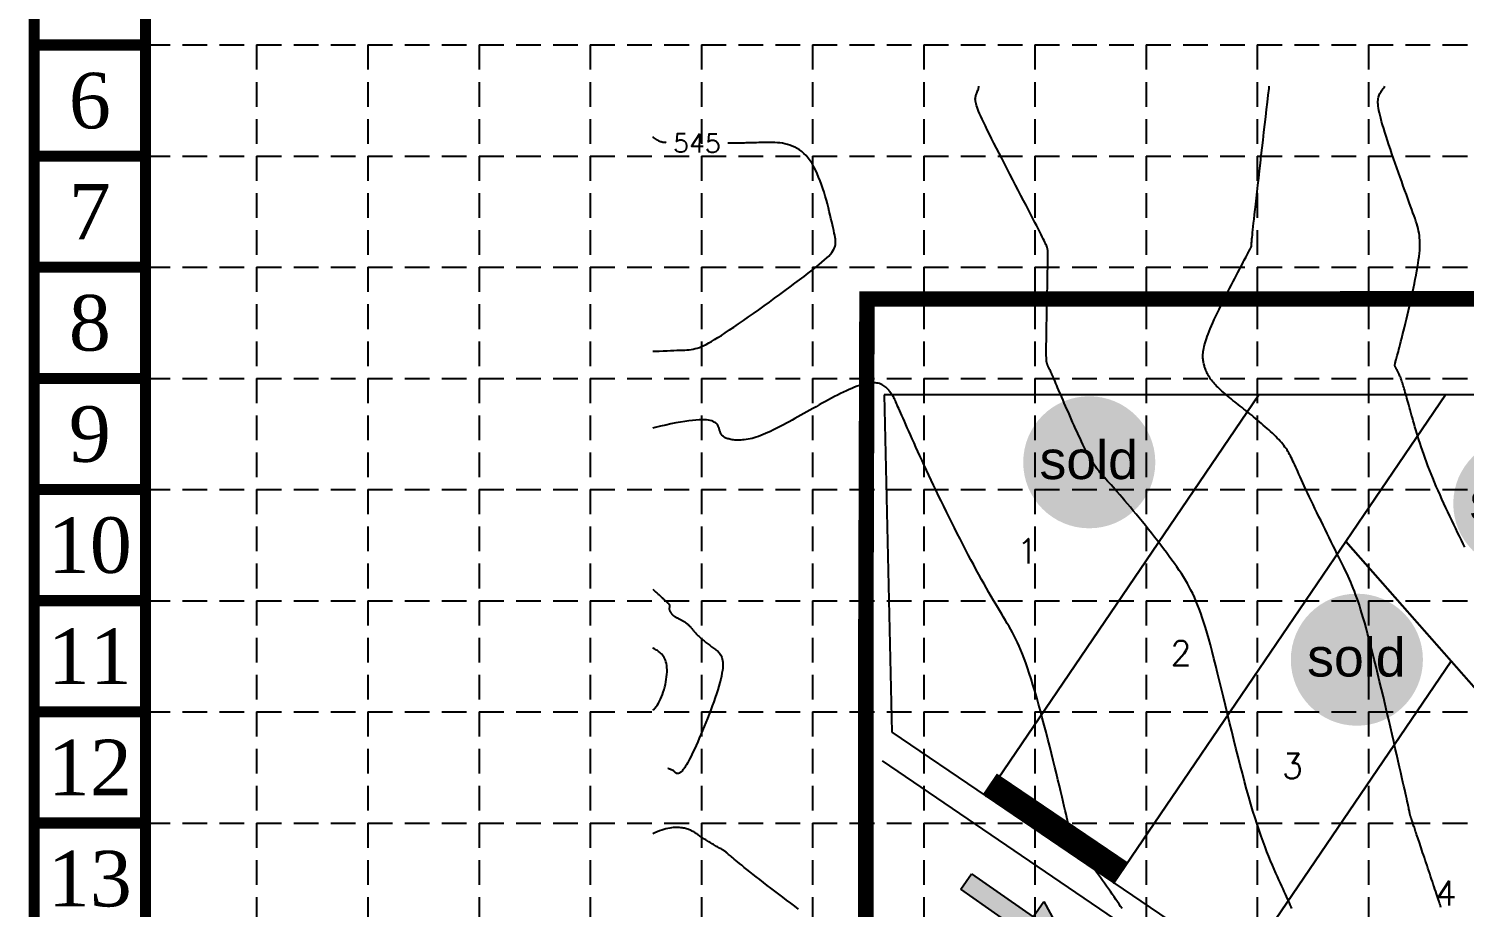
# Model space of a CAD drawing. Header units: inches. Extents: x -2116 to 192, y -2317 to -873.
# Drawn here: x -2115.7 to -1650.9, y -1370.1 to -1085.5 of the extents above; entities that cross this region are included whole.
import ezdxf
from ezdxf.enums import TextEntityAlignment as Align

# ---------------------------------------------------------------- set-up
doc = ezdxf.new("R2010")
doc.units = ezdxf.units.IN
doc.header["$LTSCALE"] = 40
doc.header["$MEASUREMENT"] = 0
doc.linetypes.add('DAM', pattern=[0.5, 0.2, -0.1, 0.2])
doc.linetypes.add('DASHED', pattern=[0.75, 0.5, -0.25])
for name, color, linetype in [('1-BC', 7, 'Continuous'), ('1-DAM_TEXT', 7, 'DAM'), ('1-LOTS', 7, 'Continuous'), ('BASE', 7, 'Continuous'), ('grid', 9, 'Continuous'), ('limitsofdisturb', 1, 'DASHED'), ('SILT', 200, 'Continuous'), ('TOPO100_CON', 9, 'Continuous'), ('TOPO100_ICON', 9, 'Continuous')]:
    doc.layers.add(name, color=color, linetype=linetype)
doc.styles.add('ryland', font='ARIAL.TTF', dxfattribs={"height": 25})
doc.styles.add('SEG_LABEL08', font='simplex1')
doc.styles.get("Standard").update_dxf_attribs({"font": 'TIMES.TTF', "height": 25})

# ---------------------------------------------------------------- blocks, each defined once
blk = doc.blocks.new('TF')
for p, q in [((0.1612, 0.0201), (0.1612, 0.0601)), ((0.1612, 0.0601), (0.2812, 0.0001)), ((0.0012, -0.0199), (0.0012, 0.0201)), ((0.0012, 0.0201), (0.1612, 0.0201)), ((0.1612, -0.0599), (0.2812, 0.0001)), ((0.1612, -0.0199), (0.0012, -0.0199)), ((0.1612, -0.0199), (0.1612, -0.0599))]:
    blk.add_line(p, q)
for points in [[(0.1612, -0.0599), (0.1612, 0.0601), (0.2812, 0.0001), (0.1612, 0.0601)], [(0.0012, 0.0201), (0.0012, -0.0199), (0.1612, 0.0201), (0.1612, -0.0199)]]:
    blk.add_solid(points)
blk = doc.blocks.new('arrow')
at = {"xscale": 192.0000000000001, "yscale": 192, "zscale": 192, "rotation": 89.54514789520785}
blk.add_blockref('TF', (-0.41, -54), dxfattribs=at)
blk = doc.blocks.new('Sold')
h = blk.add_hatch(color=7)
h.paths.add_polyline_path([(38.78, 18.77, 1), (0.52, 18.77, 1)])
h.paths.add_polyline_path([(2.42, 10.89), (36.59, 10.89), (36.59, 27.86), (2.42, 27.86)], flags=24)
at = {"layer": 'BASE', "color": 7, "style": 'ryland'}
blk.add_text('sold', height=11.127, dxfattribs=at).set_placement((19.5, 13.9), align=Align.CENTER)

msp = doc.modelspace()

# ---------------------------------------------------------------- linework, layer by layer
at = {"layer": '1-BC', "linetype": 'Continuous'}
msp.add_line((-1839.39, -1322.67, 54568), (-1678.05, -1432.31, 54317.61), dxfattribs=at)
at = {"layer": '1-LOTS', "linetype": 'Continuous'}
for p, q in [((-1717.4, -1204.12, 54284.67), (-1838.65, -1204.12, 54505.02)), ((-1838.65, -1204.12, 54505.02), (-1836.22, -1313.34, 54595.36)), ((-1717.4, -1204.12, 54284.67), (-1805.71, -1334.07)), ((-1805.71, -1334.07), (-1717.4, -1204.12, 54284.67)), ((-1764.36, -1362.18), (-1656.95, -1204.12, 54166.43)), ((-1656.95, -1204.12, 54166.43), (-1717.4, -1204.12, 54284.67)), ((-1656.95, -1204.12, 54166.43), (-1689.22, -1251.61)), ((-1606.84, -1204.12, 54051.12), (-1656.95, -1204.12, 54166.43)), ((-1836.22, -1313.34, 54595.36), (-1805.71, -1334.07))]:
    msp.add_line(p, q, dxfattribs=at)
at = {"layer": '1-LOTS', "linetype": 'Continuous', "flags": 128}
for points in [[(-1689.22, -1251.61), (-1764.36, -1362.18)], [(-1655.1, -1290.37), (-1689.22, -1251.61)], [(-1689.22, -1251.61), (-1592.66, -1361.29)], [(-1655.1, -1290.37), (-1723, -1390.28)], [(-1723, -1390.28), (-1655.1, -1290.37)], [(-1592.66, -1361.29), (-1655.1, -1290.37)], [(-1805.71, -1334.07), (-1764.36, -1362.18)], [(-1764.36, -1362.18), (-1723, -1390.28)]]:
    msp.add_lwpolyline(points, dxfattribs=at)
at = {"layer": '1-LOTS', "linetype": 'Continuous'}
for p in [(-1689.22, -1251.61), (-1655.1, -1290.37), (-1805.71, -1334.07), (-1764.36, -1362.18)]:
    msp.add_point(p, dxfattribs=at)
at = {"layer": 'BASE', "const_width": 3.6}
for points in [[(-2113.87, -2314.78), (190.13, -2314.78), (190.13, -874.78), (-2113.87, -874.78)], [(-2077.87, -2278.78), (154.13, -2278.78), (154.13, -910.78), (-2077.87, -910.78)]]:
    msp.add_lwpolyline(points, close=True, dxfattribs=at)
for points in [[(-2077.87, -1090.78), (-2113.87, -1090.78)], [(-2077.87, -1126.78), (-2113.87, -1126.78)], [(-2077.87, -1162.78), (-2113.87, -1162.78)], [(-2077.87, -1198.78), (-2113.87, -1198.78)], [(-2077.87, -1234.78), (-2113.87, -1234.78)], [(-2077.87, -1270.78), (-2077.87, -1234.78)], [(-2077.87, -1270.78), (-2113.87, -1270.78)], [(-2077.87, -1306.78), (-2113.87, -1306.78)], [(-2077.87, -1342.78), (-2113.87, -1342.78)]]:
    msp.add_lwpolyline(points, dxfattribs=at)
at = {"layer": 'grid', "color": 8, "linetype": 'DASHED', "ltscale": 0.4}
for p, q in [((-2077.87, -1090.78), (154.13, -1090.78)), ((-2041.87, -1090.78), (-2041.87, -1990.78)), ((-2005.87, -1090.78), (-2005.87, -1990.78)), ((-1969.87, -1090.78), (-1969.87, -1990.78)), ((-1933.87, -1090.78), (-1933.87, -1990.78)), ((-1897.87, -1090.78), (-1897.87, -1990.78)), ((-1861.87, -1090.78), (-1861.87, -1990.78)), ((-1825.87, -1090.78), (-1825.87, -1990.78)), ((-1789.87, -1090.78), (-1789.87, -1990.78)), ((-1753.87, -1090.78), (-1753.87, -1990.78)), ((-1717.87, -1090.78), (-1717.87, -2026.78)), ((-1681.87, -1090.78), (-1681.87, -2278.78)), ((-2077.87, -1126.78), (154.13, -1126.78)), ((-2077.87, -1162.78), (154.13, -1162.78)), ((-2077.87, -1198.78), (154.13, -1198.78)), ((-2077.87, -1234.78), (154.13, -1234.78)), ((-2077.87, -1270.78), (154.13, -1270.78)), ((-2077.87, -1306.78), (154.13, -1306.78)), ((-2077.87, -1342.78), (154.13, -1342.78))]:
    msp.add_line(p, q, dxfattribs=at)
at = {"layer": 'limitsofdisturb', "color": 1, "const_width": 5}
msp.add_lwpolyline([(-1844.62, -1990.78), (-1844.62, -1280.09), (-1844.62, -1280.09), (-1844.26, -1173.04), (-752.01, -1172.92), (-752.01, -1001.61), (-658.88, -981.43), (-594.33, -1184.26), (-62.6, -1184.26), (-45.48, -2050.54), (-1679.47, -2050.54)], dxfattribs=at)
at = {"layer": 'SILT', "color": 84, "const_width": 8}
msp.add_lwpolyline([(-1804.47, -1330.07), (-1761.83, -1358.95)], dxfattribs=at)
at = {"layer": 'TOPO100_CON', "color": 35, "linetype": 'Continuous'}
for points in [[(-1706.71, -1370.52), (-1706.96, -1369.89), (-1707.21, -1369.26), (-1707.48, -1368.62), (-1707.77, -1367.97), (-1708.07, -1367.29), (-1708.4, -1366.57), (-1708.75, -1365.81), (-1709.13, -1365.01), (-1709.53, -1364.15), (-1709.96, -1363.24), (-1710.41, -1362.26), (-1710.89, -1361.23), (-1711.38, -1360.14), (-1711.9, -1358.98), (-1712.44, -1357.75), (-1712.99, -1356.45), (-1713.56, -1355.07), (-1714.15, -1353.62), (-1714.75, -1352.09), (-1715.37, -1350.48), (-1716, -1348.78), (-1716.64, -1347), (-1717.29, -1345.12), (-1717.94, -1343.15), (-1718.61, -1341.09), (-1719.28, -1338.93), (-1719.96, -1336.66), (-1720.65, -1334.29), (-1721.33, -1331.84), (-1722.02, -1329.3), (-1722.71, -1326.69), (-1723.41, -1324.03), (-1724.1, -1321.31), (-1724.78, -1318.57), (-1725.47, -1315.8), (-1726.15, -1313.03), (-1726.83, -1310.25), (-1727.5, -1307.49), (-1728.16, -1304.75), (-1728.81, -1302.05), (-1729.46, -1299.39), (-1730.09, -1296.8), (-1730.71, -1294.27), (-1731.32, -1291.83), (-1731.92, -1289.48), (-1732.5, -1287.24), (-1733.06, -1285.12), (-1733.61, -1283.12), (-1734.14, -1281.25), (-1734.66, -1279.49), (-1735.18, -1277.83), (-1735.69, -1276.27), (-1736.19, -1274.79), (-1736.7, -1273.4), (-1737.21, -1272.08), (-1737.73, -1270.82), (-1738.26, -1269.61), (-1738.79, -1268.45), (-1739.35, -1267.33), (-1739.92, -1266.24), (-1740.52, -1265.17), (-1741.14, -1264.12), (-1741.78, -1263.07), (-1742.46, -1262.01), (-1743.17, -1260.95), (-1743.91, -1259.86), (-1744.7, -1258.75), (-1745.52, -1257.6), (-1746.39, -1256.42), (-1747.28, -1255.21), (-1748.21, -1253.98), (-1749.16, -1252.74), (-1750.13, -1251.48), (-1751.11, -1250.22), (-1752.11, -1248.95), (-1753.11, -1247.69), (-1754.11, -1246.44), (-1755.1, -1245.21), (-1756.09, -1243.99), (-1757.07, -1242.8), (-1758.03, -1241.64), (-1758.97, -1240.51), (-1759.89, -1239.42), (-1760.77, -1238.38), (-1761.62, -1237.39), (-1762.43, -1236.45), (-1763.2, -1235.57), (-1763.91, -1234.76), (-1764.59, -1234.01), (-1765.22, -1233.3), (-1765.81, -1232.65), (-1766.37, -1232.04), (-1766.89, -1231.46), (-1767.39, -1230.91), (-1767.85, -1230.38), (-1768.3, -1229.87), (-1768.72, -1229.37), (-1769.13, -1228.87), (-1769.53, -1228.37), (-1769.92, -1227.87), (-1770.29, -1227.35), (-1770.67, -1226.81), (-1771.04, -1226.24), (-1771.42, -1225.64), (-1771.8, -1225), (-1772.2, -1224.32), (-1772.6, -1223.58), (-1773.02, -1222.79), (-1773.45, -1221.95), (-1773.9, -1221.07), (-1774.35, -1220.14), (-1774.81, -1219.17), (-1775.28, -1218.18), (-1775.76, -1217.16), (-1776.23, -1216.12), (-1776.71, -1215.07), (-1777.19, -1214), (-1777.66, -1212.94), (-1778.13, -1211.87), (-1778.6, -1210.81), (-1779.05, -1209.76), (-1779.5, -1208.73), (-1779.93, -1207.73), (-1780.36, -1206.75), (-1780.76, -1205.8), (-1781.15, -1204.9), (-1781.52, -1204.03), (-1781.87, -1203.22), (-1782.2, -1202.45), (-1782.52, -1201.73), (-1782.81, -1201.05), (-1783.09, -1200.42), (-1783.34, -1199.82), (-1783.59, -1199.27), (-1783.81, -1198.75), (-1784.02, -1198.27), (-1784.22, -1197.82), (-1784.41, -1197.41), (-1784.58, -1197.03), (-1784.73, -1196.67), (-1784.88, -1196.35), (-1785.02, -1196.05), (-1785.14, -1195.78), (-1785.26, -1195.53), (-1785.36, -1195.3), (-1785.46, -1195.09), (-1785.55, -1194.89), (-1785.64, -1194.72), (-1785.71, -1194.55), (-1785.79, -1194.39), (-1785.85, -1194.23), (-1785.91, -1194.07), (-1785.96, -1193.9), (-1786.01, -1193.71), (-1786.05, -1193.51), (-1786.09, -1193.28), (-1786.12, -1193.02), (-1786.14, -1192.72), (-1786.16, -1192.39), (-1786.18, -1192.01), (-1786.19, -1191.58), (-1786.2, -1191.09), (-1786.21, -1190.54), (-1786.21, -1189.93), (-1786.21, -1189.25), (-1786.2, -1188.49), (-1786.19, -1187.65), (-1786.18, -1186.72), (-1786.17, -1185.72), (-1786.15, -1184.65), (-1786.13, -1183.52), (-1786.11, -1182.33), (-1786.09, -1181.11), (-1786.06, -1179.84), (-1786.04, -1178.55), (-1786.01, -1177.24), (-1785.99, -1175.93), (-1785.96, -1174.61), (-1785.94, -1173.3), (-1785.91, -1172), (-1785.89, -1170.73), (-1785.86, -1169.49), (-1785.84, -1168.29), (-1785.82, -1167.14), (-1785.8, -1166.05), (-1785.78, -1165.03), (-1785.76, -1164.08), (-1785.75, -1163.22), (-1785.73, -1162.43), (-1785.72, -1161.72), (-1785.72, -1161.08), (-1785.71, -1160.51), (-1785.71, -1160), (-1785.7, -1159.55), (-1785.7, -1159.15), (-1785.7, -1158.8), (-1785.71, -1158.5), (-1785.71, -1158.24), (-1785.71, -1158.02), (-1785.72, -1157.83), (-1785.72, -1157.67), (-1785.73, -1157.54), (-1785.73, -1157.43), (-1785.74, -1157.33), (-1785.74, -1157.25), (-1785.75, -1157.17), (-1785.75, -1157.1), (-1785.76, -1157.03), (-1785.77, -1156.95), (-1785.78, -1156.86), (-1785.81, -1156.75), (-1785.84, -1156.62), (-1785.89, -1156.47), (-1785.96, -1156.28), (-1786.05, -1156.05), (-1786.16, -1155.77), (-1786.3, -1155.45), (-1786.47, -1155.07), (-1786.68, -1154.63), (-1786.92, -1154.12), (-1787.2, -1153.54), (-1787.52, -1152.89), (-1787.88, -1152.14), (-1788.3, -1151.31), (-1788.77, -1150.39), (-1789.29, -1149.37), (-1789.87, -1148.23), (-1790.51, -1147), (-1791.2, -1145.66), (-1791.94, -1144.23), (-1792.72, -1142.72), (-1793.54, -1141.15), (-1794.39, -1139.52), (-1795.26, -1137.85), (-1796.15, -1136.14), (-1797.05, -1134.41), (-1797.96, -1132.67), (-1798.86, -1130.92), (-1799.76, -1129.19), (-1800.64, -1127.48), (-1801.5, -1125.8), (-1802.34, -1124.16), (-1803.14, -1122.58), (-1803.91, -1121.07), (-1804.63, -1119.63), (-1805.3, -1118.27), (-1805.91, -1117.02), (-1806.47, -1115.87), (-1806.96, -1114.83), (-1807.39, -1113.88), (-1807.77, -1113.02), (-1808.1, -1112.25), (-1808.37, -1111.55), (-1808.61, -1110.93), (-1808.79, -1110.37), (-1808.94, -1109.86), (-1809.05, -1109.41), (-1809.12, -1109.01), (-1809.17, -1108.65), (-1809.18, -1108.31), (-1809.16, -1108.01), (-1809.12, -1107.72), (-1809.06, -1107.45), (-1808.99, -1107.19), (-1808.89, -1106.92), (-1808.79, -1106.66), (-1808.67, -1106.37), (-1808.55, -1106.08), (-1808.43, -1105.76), (-1808.31, -1105.44), (-1808.19, -1105.09), (-1808.1, -1104.74), (-1808.02, -1104.38), (-1807.99, -1104.14)], [(-1658.41, -1370.1), (-1658.55, -1369.65), (-1658.7, -1369.19), (-1658.86, -1368.7), (-1659.02, -1368.19), (-1659.21, -1367.64), (-1659.41, -1367.03), (-1659.62, -1366.39), (-1659.85, -1365.7), (-1660.09, -1364.97), (-1660.35, -1364.21), (-1660.61, -1363.42), (-1660.89, -1362.61), (-1661.17, -1361.77), (-1661.45, -1360.92), (-1661.75, -1360.05), (-1662.04, -1359.17), (-1662.34, -1358.29), (-1662.63, -1357.41), (-1662.93, -1356.54), (-1663.22, -1355.67), (-1663.51, -1354.81), (-1663.79, -1353.97), (-1664.07, -1353.14), (-1664.34, -1352.35), (-1664.59, -1351.58), (-1664.84, -1350.84), (-1665.08, -1350.13), (-1665.3, -1349.45), (-1665.52, -1348.81), (-1665.72, -1348.19), (-1665.92, -1347.6), (-1666.1, -1347.05), (-1666.28, -1346.52), (-1666.45, -1346.01), (-1666.61, -1345.54), (-1666.75, -1345.09), (-1666.89, -1344.67), (-1667.03, -1344.27), (-1667.15, -1343.89), (-1667.27, -1343.54), (-1667.38, -1343.22), (-1667.48, -1342.91), (-1667.57, -1342.63), (-1667.66, -1342.37), (-1667.74, -1342.13), (-1667.81, -1341.91), (-1667.88, -1341.71), (-1667.94, -1341.53), (-1668, -1341.36), (-1668.05, -1341.21), (-1668.1, -1341.07), (-1668.14, -1340.95), (-1668.18, -1340.83), (-1668.22, -1340.72), (-1668.25, -1340.62), (-1668.28, -1340.53), (-1668.31, -1340.44), (-1668.33, -1340.35), (-1668.36, -1340.27), (-1668.38, -1340.18), (-1668.4, -1340.1), (-1668.42, -1340.01), (-1668.44, -1339.92), (-1668.47, -1339.82), (-1668.49, -1339.71), (-1668.51, -1339.6), (-1668.54, -1339.47), (-1668.57, -1339.32), (-1668.61, -1339.13), (-1668.65, -1338.91), (-1668.71, -1338.65), (-1668.77, -1338.34), (-1668.85, -1337.97), (-1668.95, -1337.53), (-1669.05, -1337.02), (-1669.18, -1336.44), (-1669.33, -1335.76), (-1669.5, -1335), (-1669.69, -1334.13), (-1669.9, -1333.16), (-1670.15, -1332.07), (-1670.42, -1330.86), (-1670.72, -1329.52), (-1671.05, -1328.05), (-1671.41, -1326.43), (-1671.81, -1324.67), (-1672.24, -1322.77), (-1672.7, -1320.75), (-1673.19, -1318.63), (-1673.7, -1316.41), (-1674.22, -1314.11), (-1674.77, -1311.74), (-1675.33, -1309.32), (-1675.91, -1306.87), (-1676.49, -1304.39), (-1677.07, -1301.91), (-1677.67, -1299.42), (-1678.26, -1296.96), (-1678.84, -1294.53), (-1679.43, -1292.15), (-1680, -1289.82), (-1680.56, -1287.58), (-1681.11, -1285.42), (-1681.64, -1283.36), (-1682.15, -1281.43), (-1682.64, -1279.61), (-1683.11, -1277.93), (-1683.56, -1276.35), (-1684, -1274.88), (-1684.42, -1273.5), (-1684.83, -1272.2), (-1685.24, -1270.98), (-1685.64, -1269.83), (-1686.03, -1268.73), (-1686.43, -1267.68), (-1686.83, -1266.67), (-1687.23, -1265.69), (-1687.64, -1264.73), (-1688.06, -1263.78), (-1688.5, -1262.83), (-1688.94, -1261.87), (-1689.41, -1260.9), (-1689.89, -1259.89), (-1690.4, -1258.86), (-1690.93, -1257.77), (-1691.49, -1256.64), (-1692.08, -1255.45), (-1692.68, -1254.22), (-1693.31, -1252.96), (-1693.94, -1251.67), (-1694.59, -1250.35), (-1695.25, -1249.01), (-1695.92, -1247.66), (-1696.58, -1246.3), (-1697.25, -1244.94), (-1697.91, -1243.58), (-1698.56, -1242.24), (-1699.21, -1240.91), (-1699.84, -1239.6), (-1700.45, -1238.32), (-1701.05, -1237.08), (-1701.62, -1235.87), (-1702.16, -1234.72), (-1702.68, -1233.61), (-1703.16, -1232.56), (-1703.61, -1231.58), (-1704.03, -1230.65), (-1704.42, -1229.78), (-1704.78, -1228.97), (-1705.12, -1228.2), (-1705.44, -1227.48), (-1705.74, -1226.8), (-1706.04, -1226.15), (-1706.32, -1225.54), (-1706.59, -1224.97), (-1706.86, -1224.42), (-1707.13, -1223.89), (-1707.4, -1223.38), (-1707.68, -1222.89), (-1707.97, -1222.41), (-1708.26, -1221.94), (-1708.58, -1221.48), (-1708.91, -1221.01), (-1709.27, -1220.55), (-1709.65, -1220.07), (-1710.06, -1219.59), (-1710.49, -1219.1), (-1710.95, -1218.6), (-1711.43, -1218.1), (-1711.93, -1217.58), (-1712.46, -1217.07), (-1713, -1216.54), (-1713.56, -1216.02), (-1714.13, -1215.49), (-1714.72, -1214.96), (-1715.32, -1214.42), (-1715.93, -1213.89), (-1716.54, -1213.36), (-1717.17, -1212.82), (-1717.79, -1212.29), (-1718.43, -1211.77), (-1719.06, -1211.24), (-1719.7, -1210.72), (-1720.33, -1210.21), (-1720.96, -1209.7), (-1721.58, -1209.2), (-1722.2, -1208.71), (-1722.82, -1208.22), (-1723.42, -1207.74), (-1724.02, -1207.27), (-1724.61, -1206.8), (-1725.19, -1206.34), (-1725.76, -1205.89), (-1726.31, -1205.44), (-1726.86, -1205), (-1727.39, -1204.56), (-1727.91, -1204.13), (-1728.41, -1203.71), (-1728.9, -1203.29), (-1729.36, -1202.88), (-1729.82, -1202.47), (-1730.25, -1202.06), (-1730.66, -1201.67), (-1731.06, -1201.27), (-1731.43, -1200.88), (-1731.78, -1200.5), (-1732.11, -1200.12), (-1732.42, -1199.74), (-1732.72, -1199.37), (-1732.99, -1199), (-1733.24, -1198.64), (-1733.48, -1198.27), (-1733.69, -1197.91), (-1733.9, -1197.55), (-1734.09, -1197.2), (-1734.26, -1196.84), (-1734.42, -1196.49), (-1734.56, -1196.14), (-1734.69, -1195.78), (-1734.81, -1195.43), (-1734.92, -1195.08), (-1735.02, -1194.72), (-1735.11, -1194.37), (-1735.19, -1194.01), (-1735.27, -1193.66), (-1735.33, -1193.3), (-1735.38, -1192.93), (-1735.43, -1192.56), (-1735.46, -1192.18), (-1735.48, -1191.79), (-1735.48, -1191.38), (-1735.47, -1190.96), (-1735.44, -1190.52), (-1735.39, -1190.05), (-1735.31, -1189.56), (-1735.22, -1189.04), (-1735.1, -1188.49), (-1734.95, -1187.9), (-1734.78, -1187.28), (-1734.58, -1186.63), (-1734.35, -1185.93), (-1734.09, -1185.19), (-1733.79, -1184.4), (-1733.46, -1183.57), (-1733.1, -1182.68), (-1732.69, -1181.74), (-1732.26, -1180.75), (-1731.79, -1179.72), (-1731.3, -1178.66), (-1730.78, -1177.57), (-1730.24, -1176.45), (-1729.69, -1175.32), (-1729.13, -1174.18), (-1728.56, -1173.03), (-1727.98, -1171.88), (-1727.41, -1170.75), (-1726.84, -1169.62), (-1726.27, -1168.52), (-1725.72, -1167.44), (-1725.18, -1166.4), (-1724.66, -1165.39), (-1724.15, -1164.43), (-1723.68, -1163.53), (-1723.23, -1162.68), (-1722.82, -1161.89), (-1722.44, -1161.17), (-1722.1, -1160.52), (-1721.79, -1159.93), (-1721.51, -1159.4), (-1721.27, -1158.92), (-1721.04, -1158.5), (-1720.85, -1158.13), (-1720.68, -1157.81), (-1720.53, -1157.52), (-1720.4, -1157.28), (-1720.3, -1157.07), (-1720.2, -1156.9), (-1720.13, -1156.75), (-1720.07, -1156.63), (-1720.02, -1156.53), (-1719.98, -1156.45), (-1719.94, -1156.39), (-1719.92, -1156.34), (-1719.9, -1156.29), (-1719.88, -1156.26), (-1719.86, -1156.22), (-1719.85, -1156.19), (-1719.83, -1156.15), (-1719.82, -1156.12), (-1719.81, -1156.09), (-1719.8, -1156.06), (-1719.79, -1156.04), (-1719.78, -1156.01), (-1719.77, -1155.98), (-1719.77, -1155.96), (-1719.76, -1155.94), (-1719.76, -1155.91), (-1719.76, -1155.89), (-1719.75, -1155.87), (-1719.75, -1155.85), (-1719.75, -1155.82), (-1719.75, -1155.8), (-1719.75, -1155.78), (-1719.75, -1155.76), (-1719.76, -1155.73), (-1719.76, -1155.71), (-1719.76, -1155.68), (-1719.76, -1155.62), (-1719.76, -1155.55), (-1719.76, -1155.44), (-1719.75, -1155.29), (-1719.74, -1155.09), (-1719.72, -1154.82), (-1719.69, -1154.5), (-1719.65, -1154.09), (-1719.6, -1153.61), (-1719.55, -1153.03), (-1719.48, -1152.35), (-1719.4, -1151.56), (-1719.3, -1150.66), (-1719.19, -1149.63), (-1719.07, -1148.46), (-1718.92, -1147.16), (-1718.76, -1145.7), (-1718.58, -1144.09), (-1718.39, -1142.31), (-1718.17, -1140.39), (-1717.94, -1138.33), (-1717.69, -1136.15), (-1717.43, -1133.87), (-1717.16, -1131.51), (-1716.88, -1129.09), (-1716.6, -1126.61), (-1716.31, -1124.1), (-1716.02, -1121.58), (-1715.73, -1119.05), (-1715.44, -1116.54), (-1715.15, -1114.07), (-1714.87, -1111.65), (-1714.6, -1109.29), (-1714.33, -1107.02), (-1714.08, -1104.85), (-1714, -1104.14)], [(-1650.66, -1253.46), (-1651.22, -1252.32), (-1651.8, -1251.13), (-1652.4, -1249.91), (-1653.01, -1248.66), (-1653.63, -1247.38), (-1654.26, -1246.07), (-1654.9, -1244.74), (-1655.54, -1243.4), (-1656.18, -1242.03), (-1656.82, -1240.66), (-1657.46, -1239.28), (-1658.09, -1237.89), (-1658.71, -1236.51), (-1659.32, -1235.13), (-1659.92, -1233.75), (-1660.5, -1232.38), (-1661.06, -1231.03), (-1661.6, -1229.7), (-1662.12, -1228.39), (-1662.62, -1227.1), (-1663.1, -1225.83), (-1663.55, -1224.58), (-1663.98, -1223.36), (-1664.4, -1222.16), (-1664.79, -1220.98), (-1665.17, -1219.83), (-1665.53, -1218.71), (-1665.88, -1217.61), (-1666.21, -1216.54), (-1666.52, -1215.49), (-1666.82, -1214.47), (-1667.11, -1213.48), (-1667.38, -1212.52), (-1667.64, -1211.59), (-1667.9, -1210.68), (-1668.14, -1209.81), (-1668.37, -1208.96), (-1668.6, -1208.15), (-1668.81, -1207.37), (-1669.02, -1206.61), (-1669.22, -1205.89), (-1669.42, -1205.2), (-1669.61, -1204.54), (-1669.79, -1203.9), (-1669.97, -1203.3), (-1670.14, -1202.72), (-1670.3, -1202.17), (-1670.46, -1201.64), (-1670.61, -1201.14), (-1670.76, -1200.67), (-1670.9, -1200.22), (-1671.04, -1199.79), (-1671.18, -1199.39), (-1671.31, -1199.01), (-1671.44, -1198.66), (-1671.56, -1198.32), (-1671.68, -1198.01), (-1671.8, -1197.72), (-1671.92, -1197.45), (-1672.03, -1197.19), (-1672.14, -1196.96), (-1672.25, -1196.74), (-1672.35, -1196.54), (-1672.45, -1196.36), (-1672.54, -1196.19), (-1672.63, -1196.03), (-1672.72, -1195.88), (-1672.8, -1195.75), (-1672.88, -1195.62), (-1672.95, -1195.5), (-1673.01, -1195.39), (-1673.07, -1195.28), (-1673.13, -1195.18), (-1673.17, -1195.09), (-1673.22, -1194.99), (-1673.25, -1194.9), (-1673.28, -1194.81), (-1673.3, -1194.72), (-1673.31, -1194.63), (-1673.32, -1194.53), (-1673.31, -1194.42), (-1673.3, -1194.3), (-1673.28, -1194.16), (-1673.25, -1193.99), (-1673.2, -1193.8), (-1673.15, -1193.57), (-1673.08, -1193.31), (-1673, -1193.01), (-1672.91, -1192.67), (-1672.8, -1192.27), (-1672.68, -1191.82), (-1672.54, -1191.31), (-1672.38, -1190.75), (-1672.21, -1190.11), (-1672.03, -1189.4), (-1671.82, -1188.62), (-1671.6, -1187.76), (-1671.36, -1186.82), (-1671.09, -1185.79), (-1670.82, -1184.67), (-1670.52, -1183.49), (-1670.22, -1182.24), (-1669.9, -1180.94), (-1669.58, -1179.59), (-1669.25, -1178.2), (-1668.92, -1176.79), (-1668.59, -1175.34), (-1668.26, -1173.89), (-1667.94, -1172.43), (-1667.62, -1170.96), (-1667.32, -1169.51), (-1667.02, -1168.08), (-1666.74, -1166.68), (-1666.48, -1165.31), (-1666.23, -1163.98), (-1666.01, -1162.71), (-1665.81, -1161.49), (-1665.64, -1160.34), (-1665.5, -1159.27), (-1665.39, -1158.26), (-1665.3, -1157.31), (-1665.24, -1156.42), (-1665.22, -1155.57), (-1665.22, -1154.76), (-1665.25, -1153.98), (-1665.31, -1153.22), (-1665.4, -1152.47), (-1665.51, -1151.73), (-1665.66, -1150.99), (-1665.83, -1150.24), (-1666.03, -1149.47), (-1666.26, -1148.68), (-1666.52, -1147.86), (-1666.81, -1147), (-1667.13, -1146.08), (-1667.47, -1145.12), (-1667.84, -1144.09), (-1668.24, -1142.99), (-1668.67, -1141.81), (-1669.13, -1140.56), (-1669.6, -1139.26), (-1670.09, -1137.89), (-1670.6, -1136.49), (-1671.12, -1135.04), (-1671.64, -1133.57), (-1672.17, -1132.07), (-1672.71, -1130.56), (-1673.23, -1129.05), (-1673.76, -1127.55), (-1674.27, -1126.05), (-1674.77, -1124.58), (-1675.25, -1123.14), (-1675.71, -1121.73), (-1676.15, -1120.37), (-1676.57, -1119.06), (-1676.95, -1117.81), (-1677.3, -1116.64), (-1677.61, -1115.54), (-1677.89, -1114.53), (-1678.12, -1113.6), (-1678.32, -1112.75), (-1678.48, -1111.97), (-1678.61, -1111.26), (-1678.7, -1110.61), (-1678.76, -1110.02), (-1678.8, -1109.48), (-1678.8, -1108.98), (-1678.78, -1108.53), (-1678.73, -1108.12), (-1678.66, -1107.74), (-1678.56, -1107.39), (-1678.45, -1107.06), (-1678.31, -1106.75), (-1678.16, -1106.45), (-1677.99, -1106.16), (-1677.81, -1105.87), (-1677.62, -1105.59), (-1677.41, -1105.29), (-1677.19, -1104.98), (-1676.96, -1104.66), (-1676.71, -1104.32), (-1676.58, -1104.14)], [(-1866.38, -1370.69), (-1867.66, -1369.75), (-1868.96, -1368.79), (-1870.26, -1367.82), (-1871.55, -1366.84), (-1872.84, -1365.86), (-1874.12, -1364.89), (-1875.38, -1363.92), (-1876.61, -1362.97), (-1877.81, -1362.04), (-1878.97, -1361.13), (-1880.09, -1360.25), (-1881.15, -1359.41), (-1882.16, -1358.6), (-1883.11, -1357.85), (-1883.99, -1357.14), (-1884.8, -1356.49), (-1885.53, -1355.9), (-1886.18, -1355.37), (-1886.76, -1354.89), (-1887.28, -1354.46), (-1887.74, -1354.08), (-1888.14, -1353.74), (-1888.49, -1353.45), (-1888.8, -1353.18), (-1889.08, -1352.95), (-1889.32, -1352.75), (-1889.53, -1352.57), (-1889.71, -1352.42), (-1889.88, -1352.28), (-1890.04, -1352.15), (-1890.19, -1352.04), (-1890.34, -1351.93), (-1890.5, -1351.82), (-1890.66, -1351.71), (-1890.83, -1351.6), (-1891.03, -1351.48), (-1891.25, -1351.35), (-1891.49, -1351.2), (-1891.75, -1351.05), (-1892.03, -1350.88), (-1892.32, -1350.71), (-1892.63, -1350.53), (-1892.96, -1350.34), (-1893.29, -1350.15), (-1893.63, -1349.95), (-1893.99, -1349.74), (-1894.34, -1349.53), (-1894.7, -1349.32), (-1895.06, -1349.11), (-1895.42, -1348.89), (-1895.78, -1348.68), (-1896.13, -1348.46), (-1896.48, -1348.25), (-1896.81, -1348.04), (-1897.14, -1347.83), (-1897.46, -1347.62), (-1897.76, -1347.42), (-1898.05, -1347.23), (-1898.32, -1347.03), (-1898.59, -1346.85), (-1898.86, -1346.66), (-1899.11, -1346.49), (-1899.36, -1346.32), (-1899.61, -1346.15), (-1899.86, -1345.99), (-1900.11, -1345.83), (-1900.36, -1345.68), (-1900.61, -1345.54), (-1900.87, -1345.4), (-1901.14, -1345.26), (-1901.41, -1345.14), (-1901.7, -1345.02), (-1902, -1344.9), (-1902.31, -1344.79), (-1902.64, -1344.69), (-1902.98, -1344.59), (-1903.35, -1344.5), (-1903.73, -1344.42), (-1904.13, -1344.35), (-1904.55, -1344.3), (-1905, -1344.25), (-1905.46, -1344.23), (-1905.95, -1344.22), (-1906.46, -1344.23), (-1907, -1344.27), (-1907.55, -1344.33), (-1908.14, -1344.42), (-1908.75, -1344.54), (-1909.38, -1344.69), (-1910.04, -1344.87), (-1910.73, -1345.09), (-1911.45, -1345.35), (-1912.19, -1345.65), (-1912.96, -1345.98), (-1913.63, -1346.3)]]:
    msp.add_lwpolyline(points, dxfattribs=at)
at = {"layer": 'TOPO100_ICON', "color": 35, "linetype": 'Continuous'}
for points in [[(-1909.32, -1122.43), (-1909.48, -1122.42), (-1909.65, -1122.42), (-1909.82, -1122.41), (-1909.99, -1122.39), (-1910.17, -1122.37), (-1910.35, -1122.34), (-1910.54, -1122.3), (-1910.73, -1122.25), (-1910.94, -1122.19), (-1911.15, -1122.11), (-1911.38, -1122.01), (-1911.62, -1121.9), (-1911.87, -1121.76), (-1912.13, -1121.61), (-1912.41, -1121.43), (-1912.71, -1121.23), (-1913.03, -1121), (-1913.36, -1120.75), (-1913.63, -1120.53)], [(-1913.63, -1190.01), (-1912.91, -1189.98), (-1911.54, -1189.91), (-1910.22, -1189.85), (-1908.98, -1189.8), (-1907.82, -1189.75), (-1906.75, -1189.71), (-1905.78, -1189.68), (-1904.87, -1189.66), (-1904.04, -1189.63), (-1903.26, -1189.59), (-1902.53, -1189.54), (-1901.83, -1189.48), (-1901.16, -1189.39), (-1900.5, -1189.28), (-1899.85, -1189.13), (-1899.2, -1188.95), (-1898.53, -1188.72), (-1897.83, -1188.45), (-1897.1, -1188.13), (-1896.33, -1187.75), (-1895.49, -1187.31), (-1894.6, -1186.8), (-1893.62, -1186.22), (-1892.56, -1185.56), (-1891.41, -1184.83), (-1890.15, -1184), (-1888.79, -1183.1), (-1887.35, -1182.13), (-1885.84, -1181.1), (-1884.27, -1180.02), (-1882.64, -1178.88), (-1880.98, -1177.71), (-1879.29, -1176.52), (-1877.58, -1175.29), (-1875.86, -1174.06), (-1874.15, -1172.82), (-1872.45, -1171.59), (-1870.79, -1170.36), (-1869.16, -1169.15), (-1867.58, -1167.98), (-1866.06, -1166.83), (-1864.61, -1165.73), (-1863.25, -1164.68), (-1861.98, -1163.69), (-1860.82, -1162.77), (-1859.77, -1161.92), (-1858.83, -1161.14), (-1858, -1160.42), (-1857.27, -1159.76), (-1856.64, -1159.14), (-1856.09, -1158.55), (-1855.64, -1158), (-1855.26, -1157.47), (-1854.96, -1156.95), (-1854.73, -1156.44), (-1854.57, -1155.93), (-1854.47, -1155.41), (-1854.42, -1154.87), (-1854.42, -1154.31), (-1854.47, -1153.72), (-1854.56, -1153.09), (-1854.69, -1152.42), (-1854.84, -1151.69), (-1855.02, -1150.89), (-1855.22, -1150.03), (-1855.43, -1149.09), (-1855.66, -1148.08), (-1855.91, -1147.01), (-1856.17, -1145.89), (-1856.45, -1144.73), (-1856.75, -1143.52), (-1857.07, -1142.29), (-1857.41, -1141.04), (-1857.77, -1139.78), (-1858.15, -1138.51), (-1858.55, -1137.24), (-1858.98, -1135.99), (-1859.42, -1134.76), (-1859.9, -1133.56), (-1860.4, -1132.39), (-1860.92, -1131.27), (-1861.48, -1130.21), (-1862.05, -1129.2), (-1862.66, -1128.27), (-1863.3, -1127.41), (-1863.96, -1126.63), (-1864.66, -1125.94), (-1865.37, -1125.32), (-1866.11, -1124.78), (-1866.87, -1124.3), (-1867.64, -1123.89), (-1868.43, -1123.54), (-1869.23, -1123.25), (-1870.03, -1123), (-1870.84, -1122.8), (-1871.66, -1122.64), (-1872.47, -1122.52), (-1873.28, -1122.44), (-1874.08, -1122.38), (-1874.88, -1122.35), (-1875.66, -1122.33), (-1876.43, -1122.34), (-1877.18, -1122.35), (-1877.92, -1122.37), (-1878.63, -1122.39), (-1879.31, -1122.42), (-1879.98, -1122.44), (-1880.62, -1122.46), (-1881.24, -1122.47), (-1881.84, -1122.49), (-1882.42, -1122.5), (-1882.98, -1122.51), (-1883.53, -1122.53), (-1884.06, -1122.54), (-1884.58, -1122.55), (-1885.08, -1122.55), (-1885.58, -1122.56), (-1886.06, -1122.57), (-1886.54, -1122.57), (-1887.01, -1122.58), (-1887.47, -1122.59), (-1887.93, -1122.59), (-1888.38, -1122.59), (-1888.83, -1122.6), (-1889.28, -1122.6)], [(-1761.68, -1370.49), (-1762.13, -1369.81), (-1762.61, -1369.1), (-1763.12, -1368.35), (-1763.67, -1367.56), (-1764.24, -1366.73), (-1764.83, -1365.88), (-1765.45, -1365.01), (-1766.08, -1364.12), (-1766.72, -1363.21), (-1767.37, -1362.3), (-1768.02, -1361.38), (-1768.68, -1360.47), (-1769.33, -1359.56), (-1769.98, -1358.67), (-1770.61, -1357.79), (-1771.24, -1356.94), (-1771.85, -1356.11), (-1772.43, -1355.31), (-1773, -1354.55), (-1773.53, -1353.83), (-1774.04, -1353.15), (-1774.51, -1352.53), (-1774.94, -1351.96), (-1775.33, -1351.45), (-1775.69, -1350.99), (-1776.02, -1350.57), (-1776.32, -1350.2), (-1776.58, -1349.88), (-1776.82, -1349.59), (-1777.03, -1349.33), (-1777.21, -1349.12), (-1777.37, -1348.93), (-1777.51, -1348.77), (-1777.63, -1348.64), (-1777.74, -1348.52), (-1777.82, -1348.43), (-1777.9, -1348.36), (-1777.95, -1348.3), (-1778, -1348.25), (-1778.04, -1348.21), (-1778.07, -1348.17), (-1778.1, -1348.14), (-1778.12, -1348.11), (-1778.13, -1348.08), (-1778.14, -1348.04), (-1778.15, -1348.01), (-1778.16, -1347.98), (-1778.16, -1347.95), (-1778.16, -1347.92), (-1778.15, -1347.89), (-1778.15, -1347.86), (-1778.14, -1347.83), (-1778.13, -1347.8), (-1778.12, -1347.77), (-1778.11, -1347.75), (-1778.1, -1347.72), (-1778.09, -1347.69), (-1778.07, -1347.67), (-1778.06, -1347.65), (-1778.05, -1347.62), (-1778.04, -1347.6), (-1778.02, -1347.58), (-1778.01, -1347.56), (-1778, -1347.54), (-1778, -1347.52), (-1777.99, -1347.5), (-1777.98, -1347.48), (-1777.98, -1347.46), (-1777.98, -1347.45), (-1777.97, -1347.43), (-1777.97, -1347.41), (-1777.97, -1347.38), (-1777.97, -1347.36), (-1777.97, -1347.34), (-1777.98, -1347.31), (-1777.98, -1347.28), (-1777.99, -1347.25), (-1777.99, -1347.22), (-1778, -1347.18), (-1778.01, -1347.14), (-1778.02, -1347.1), (-1778.03, -1347.05), (-1778.05, -1347), (-1778.06, -1346.94), (-1778.08, -1346.86), (-1778.11, -1346.76), (-1778.14, -1346.62), (-1778.19, -1346.44), (-1778.24, -1346.22), (-1778.31, -1345.95), (-1778.39, -1345.61), (-1778.49, -1345.21), (-1778.61, -1344.73), (-1778.74, -1344.18), (-1778.9, -1343.53), (-1779.08, -1342.79), (-1779.28, -1341.95), (-1779.51, -1341), (-1779.76, -1339.93), (-1780.05, -1338.74), (-1780.36, -1337.42), (-1780.71, -1335.96), (-1781.09, -1334.37), (-1781.51, -1332.64), (-1781.95, -1330.79), (-1782.42, -1328.84), (-1782.91, -1326.8), (-1783.43, -1324.67), (-1783.97, -1322.49), (-1784.52, -1320.25), (-1785.09, -1317.98), (-1785.68, -1315.68), (-1786.27, -1313.37), (-1786.87, -1311.06), (-1787.48, -1308.76), (-1788.09, -1306.5), (-1788.7, -1304.27), (-1789.31, -1302.1), (-1789.92, -1300), (-1790.52, -1297.98), (-1791.11, -1296.05), (-1791.69, -1294.23), (-1792.26, -1292.53), (-1792.82, -1290.94), (-1793.37, -1289.45), (-1793.91, -1288.06), (-1794.45, -1286.75), (-1794.99, -1285.51), (-1795.52, -1284.34), (-1796.06, -1283.22), (-1796.59, -1282.15), (-1797.14, -1281.11), (-1797.69, -1280.1), (-1798.25, -1279.11), (-1798.82, -1278.13), (-1799.4, -1277.15), (-1800, -1276.15), (-1800.61, -1275.14), (-1801.25, -1274.1), (-1801.9, -1273.02), (-1802.58, -1271.89), (-1803.29, -1270.7), (-1804.02, -1269.45), (-1804.77, -1268.14), (-1805.55, -1266.76), (-1806.35, -1265.34), (-1807.17, -1263.86), (-1808, -1262.34), (-1808.85, -1260.77), (-1809.71, -1259.17), (-1810.58, -1257.53), (-1811.46, -1255.87), (-1812.35, -1254.18), (-1813.24, -1252.46), (-1814.13, -1250.73), (-1815.02, -1248.99), (-1815.91, -1247.23), (-1816.8, -1245.48), (-1817.68, -1243.72), (-1818.55, -1241.96), (-1819.41, -1240.21), (-1820.25, -1238.48), (-1821.09, -1236.76), (-1821.9, -1235.05), (-1822.7, -1233.37), (-1823.48, -1231.72), (-1824.25, -1230.09), (-1824.99, -1228.49), (-1825.72, -1226.92), (-1826.43, -1225.39), (-1827.11, -1223.89), (-1827.77, -1222.44), (-1828.41, -1221.03), (-1829.02, -1219.67), (-1829.61, -1218.36), (-1830.17, -1217.1), (-1830.71, -1215.9), (-1831.21, -1214.75), (-1831.69, -1213.67), (-1832.14, -1212.65), (-1832.56, -1211.7), (-1832.95, -1210.81), (-1833.31, -1210), (-1833.64, -1209.26), (-1833.94, -1208.58), (-1834.22, -1207.96), (-1834.47, -1207.39), (-1834.7, -1206.88), (-1834.91, -1206.42), (-1835.11, -1206), (-1835.29, -1205.62), (-1835.46, -1205.28), (-1835.61, -1204.97), (-1835.76, -1204.68), (-1835.91, -1204.42), (-1836.05, -1204.18), (-1836.19, -1203.96), (-1836.33, -1203.74), (-1836.47, -1203.53), (-1836.62, -1203.33), (-1836.77, -1203.13), (-1836.93, -1202.92), (-1837.11, -1202.7), (-1837.29, -1202.48), (-1837.5, -1202.25), (-1837.71, -1202.02), (-1837.95, -1201.79), (-1838.2, -1201.57), (-1838.47, -1201.36), (-1838.76, -1201.15), (-1839.08, -1200.96), (-1839.42, -1200.78), (-1839.78, -1200.62), (-1840.18, -1200.48), (-1840.6, -1200.36), (-1841.05, -1200.27), (-1841.53, -1200.21), (-1842.04, -1200.18), (-1842.59, -1200.19), (-1843.17, -1200.23), (-1843.79, -1200.31), (-1844.45, -1200.43), (-1845.15, -1200.6), (-1845.88, -1200.8), (-1846.65, -1201.05), (-1847.45, -1201.34), (-1848.28, -1201.66), (-1849.14, -1202.01), (-1850.03, -1202.4), (-1850.93, -1202.81), (-1851.86, -1203.25), (-1852.81, -1203.71), (-1853.77, -1204.19), (-1854.74, -1204.69), (-1855.73, -1205.21), (-1856.72, -1205.73), (-1857.72, -1206.28), (-1858.73, -1206.82), (-1859.73, -1207.38), (-1860.74, -1207.94), (-1861.74, -1208.5), (-1862.73, -1209.06), (-1863.72, -1209.62), (-1864.7, -1210.17), (-1865.67, -1210.71), (-1866.62, -1211.25), (-1867.57, -1211.78), (-1868.51, -1212.3), (-1869.43, -1212.81), (-1870.34, -1213.31), (-1871.24, -1213.79), (-1872.13, -1214.25), (-1873, -1214.7), (-1873.86, -1215.14), (-1874.7, -1215.55), (-1875.52, -1215.94), (-1876.33, -1216.31), (-1877.12, -1216.66), (-1877.9, -1216.98), (-1878.65, -1217.28), (-1879.39, -1217.55), (-1880.1, -1217.79), (-1880.8, -1218), (-1881.48, -1218.19), (-1882.13, -1218.34), (-1882.77, -1218.47), (-1883.38, -1218.58), (-1883.98, -1218.66), (-1884.55, -1218.72), (-1885.1, -1218.76), (-1885.63, -1218.78), (-1886.13, -1218.78), (-1886.61, -1218.77), (-1887.07, -1218.74), (-1887.51, -1218.69), (-1887.93, -1218.64), (-1888.32, -1218.57), (-1888.68, -1218.49), (-1889.03, -1218.4), (-1889.35, -1218.31), (-1889.64, -1218.2), (-1889.91, -1218.1), (-1890.16, -1217.99), (-1890.38, -1217.87), (-1890.58, -1217.75), (-1890.76, -1217.63), (-1890.92, -1217.5), (-1891.06, -1217.37), (-1891.19, -1217.23), (-1891.3, -1217.09), (-1891.41, -1216.94), (-1891.5, -1216.79), (-1891.58, -1216.63), (-1891.65, -1216.46), (-1891.72, -1216.29), (-1891.78, -1216.11), (-1891.84, -1215.93), (-1891.9, -1215.73), (-1891.96, -1215.54), (-1892.02, -1215.33), (-1892.08, -1215.12), (-1892.15, -1214.9), (-1892.23, -1214.67), (-1892.31, -1214.44), (-1892.41, -1214.2), (-1892.54, -1213.97), (-1892.69, -1213.74), (-1892.88, -1213.51), (-1893.1, -1213.3), (-1893.37, -1213.09), (-1893.69, -1212.9), (-1894.06, -1212.73), (-1894.49, -1212.57), (-1894.98, -1212.44), (-1895.55, -1212.33), (-1896.19, -1212.25), (-1896.91, -1212.2), (-1897.72, -1212.19), (-1898.62, -1212.21), (-1899.62, -1212.27), (-1900.72, -1212.37), (-1901.93, -1212.51), (-1903.24, -1212.7), (-1904.66, -1212.94), (-1906.17, -1213.21), (-1907.75, -1213.53), (-1909.4, -1213.88), (-1911.11, -1214.26), (-1912.85, -1214.68), (-1913.63, -1214.87)], [(-1913.63, -1267.01), (-1913.51, -1267.12), (-1913.27, -1267.33), (-1913.04, -1267.54), (-1912.8, -1267.76), (-1912.57, -1267.97), (-1912.34, -1268.19), (-1912.11, -1268.4), (-1911.89, -1268.61), (-1911.67, -1268.81), (-1911.45, -1269.01), (-1911.25, -1269.2), (-1911.05, -1269.39), (-1910.86, -1269.57), (-1910.67, -1269.74), (-1910.5, -1269.9), (-1910.33, -1270.06), (-1910.17, -1270.21), (-1910.01, -1270.35), (-1909.86, -1270.49), (-1909.72, -1270.62), (-1909.59, -1270.75), (-1909.46, -1270.86), (-1909.34, -1270.98), (-1909.23, -1271.08), (-1909.12, -1271.18), (-1909.02, -1271.27), (-1908.92, -1271.36), (-1908.84, -1271.44), (-1908.75, -1271.52), (-1908.68, -1271.59), (-1908.61, -1271.66), (-1908.54, -1271.72), (-1908.49, -1271.78), (-1908.43, -1271.83), (-1908.39, -1271.88), (-1908.35, -1271.92), (-1908.31, -1271.96), (-1908.28, -1272), (-1908.25, -1272.04), (-1908.22, -1272.07), (-1908.2, -1272.1), (-1908.19, -1272.13), (-1908.17, -1272.16), (-1908.16, -1272.19), (-1908.15, -1272.23), (-1908.15, -1272.26), (-1908.15, -1272.29), (-1908.15, -1272.32), (-1908.15, -1272.36), (-1908.15, -1272.39), (-1908.15, -1272.43), (-1908.16, -1272.48), (-1908.17, -1272.52), (-1908.17, -1272.57), (-1908.18, -1272.62), (-1908.19, -1272.67), (-1908.2, -1272.73), (-1908.21, -1272.78), (-1908.22, -1272.84), (-1908.23, -1272.9), (-1908.23, -1272.96), (-1908.24, -1273.02), (-1908.25, -1273.08), (-1908.26, -1273.14), (-1908.26, -1273.2), (-1908.27, -1273.27), (-1908.27, -1273.33), (-1908.27, -1273.39), (-1908.27, -1273.45), (-1908.27, -1273.5), (-1908.26, -1273.56), (-1908.26, -1273.62), (-1908.25, -1273.67), (-1908.24, -1273.73), (-1908.22, -1273.78), (-1908.21, -1273.83), (-1908.19, -1273.88), (-1908.17, -1273.93), (-1908.15, -1273.98), (-1908.13, -1274.03), (-1908.11, -1274.08), (-1908.08, -1274.13), (-1908.06, -1274.18), (-1908.03, -1274.23), (-1908, -1274.28), (-1907.97, -1274.33), (-1907.94, -1274.38), (-1907.91, -1274.43), (-1907.87, -1274.48), (-1907.84, -1274.54), (-1907.8, -1274.59), (-1907.77, -1274.65), (-1907.73, -1274.71), (-1907.69, -1274.77), (-1907.65, -1274.83), (-1907.6, -1274.89), (-1907.55, -1274.95), (-1907.5, -1275.02), (-1907.45, -1275.09), (-1907.39, -1275.16), (-1907.32, -1275.23), (-1907.25, -1275.3), (-1907.17, -1275.37), (-1907.09, -1275.44), (-1907, -1275.52), (-1906.9, -1275.6), (-1906.8, -1275.68), (-1906.68, -1275.76), (-1906.56, -1275.84), (-1906.43, -1275.93), (-1906.29, -1276.01), (-1906.13, -1276.1), (-1905.97, -1276.19), (-1905.8, -1276.28), (-1905.62, -1276.38), (-1905.44, -1276.47), (-1905.25, -1276.57), (-1905.06, -1276.67), (-1904.86, -1276.77), (-1904.66, -1276.87), (-1904.45, -1276.98), (-1904.25, -1277.09), (-1904.05, -1277.2), (-1903.84, -1277.31), (-1903.64, -1277.43), (-1903.44, -1277.55), (-1903.25, -1277.67), (-1903.06, -1277.79), (-1902.87, -1277.91), (-1902.7, -1278.04), (-1902.53, -1278.17), (-1902.36, -1278.3), (-1902.21, -1278.44), (-1902.06, -1278.58), (-1901.92, -1278.72), (-1901.78, -1278.87), (-1901.64, -1279.02), (-1901.51, -1279.17), (-1901.38, -1279.32), (-1901.25, -1279.48), (-1901.11, -1279.64), (-1900.98, -1279.81), (-1900.84, -1279.98), (-1900.7, -1280.16), (-1900.56, -1280.34), (-1900.4, -1280.52), (-1900.24, -1280.71), (-1900.08, -1280.9), (-1899.9, -1281.1), (-1899.72, -1281.3), (-1899.52, -1281.51), (-1899.31, -1281.72), (-1899.09, -1281.94), (-1898.86, -1282.16), (-1898.62, -1282.39), (-1898.37, -1282.62), (-1898.11, -1282.85), (-1897.84, -1283.08), (-1897.57, -1283.32), (-1897.28, -1283.55), (-1897, -1283.79), (-1896.71, -1284.03), (-1896.41, -1284.27), (-1896.11, -1284.51), (-1895.8, -1284.74), (-1895.5, -1284.98), (-1895.19, -1285.21), (-1894.88, -1285.44), (-1894.57, -1285.67), (-1894.26, -1285.9), (-1893.96, -1286.12), (-1893.65, -1286.34), (-1893.35, -1286.56), (-1893.05, -1286.78), (-1892.77, -1287.01), (-1892.49, -1287.25), (-1892.23, -1287.51), (-1891.99, -1287.79), (-1891.76, -1288.1), (-1891.56, -1288.43), (-1891.38, -1288.8), (-1891.22, -1289.2), (-1891.09, -1289.65), (-1891, -1290.14), (-1890.93, -1290.69), (-1890.91, -1291.28), (-1890.92, -1291.94), (-1890.97, -1292.66), (-1891.06, -1293.44), (-1891.2, -1294.3), (-1891.39, -1295.23), (-1891.62, -1296.23), (-1891.91, -1297.31), (-1892.23, -1298.45), (-1892.59, -1299.65), (-1892.99, -1300.89), (-1893.42, -1302.18), (-1893.88, -1303.49), (-1894.36, -1304.82), (-1894.85, -1306.17), (-1895.37, -1307.53), (-1895.89, -1308.89), (-1896.42, -1310.23), (-1896.96, -1311.56), (-1897.49, -1312.86), (-1898.03, -1314.13), (-1898.55, -1315.35), (-1899.06, -1316.53), (-1899.56, -1317.64), (-1900.04, -1318.69), (-1900.49, -1319.67), (-1900.92, -1320.56), (-1901.32, -1321.38), (-1901.7, -1322.12), (-1902.05, -1322.79), (-1902.38, -1323.39), (-1902.69, -1323.92), (-1902.97, -1324.4), (-1903.24, -1324.82), (-1903.49, -1325.18), (-1903.72, -1325.5), (-1903.94, -1325.77), (-1904.14, -1326), (-1904.32, -1326.19), (-1904.49, -1326.34), (-1904.65, -1326.47), (-1904.8, -1326.56), (-1904.94, -1326.63), (-1905.07, -1326.69), (-1905.2, -1326.72), (-1905.31, -1326.74), (-1905.42, -1326.75), (-1905.53, -1326.76), (-1905.63, -1326.75), (-1905.72, -1326.74), (-1905.81, -1326.72), (-1905.89, -1326.7), (-1905.97, -1326.67), (-1906.05, -1326.64), (-1906.12, -1326.6), (-1906.18, -1326.56), (-1906.25, -1326.51), (-1906.3, -1326.47), (-1906.36, -1326.42), (-1906.41, -1326.37), (-1906.46, -1326.32), (-1906.5, -1326.27), (-1906.54, -1326.23), (-1906.58, -1326.18), (-1906.61, -1326.14), (-1906.64, -1326.1), (-1906.67, -1326.07), (-1906.7, -1326.03), (-1906.72, -1326.01), (-1906.74, -1325.98), (-1906.76, -1325.96), (-1906.78, -1325.94), (-1906.8, -1325.92), (-1906.81, -1325.91), (-1906.82, -1325.89), (-1906.83, -1325.88), (-1906.84, -1325.88), (-1906.85, -1325.87), (-1906.85, -1325.86), (-1906.86, -1325.86), (-1906.86, -1325.86), (-1906.87, -1325.85), (-1906.87, -1325.85), (-1906.87, -1325.85), (-1906.87, -1325.85), (-1906.88, -1325.85), (-1906.88, -1325.85), (-1906.88, -1325.85), (-1906.88, -1325.85), (-1906.88, -1325.85), (-1906.89, -1325.84), (-1906.89, -1325.84), (-1906.89, -1325.84), (-1906.9, -1325.83), (-1906.91, -1325.83), (-1906.92, -1325.82), (-1906.93, -1325.82), (-1906.95, -1325.81), (-1906.97, -1325.8), (-1906.99, -1325.79), (-1907.01, -1325.78), (-1907.04, -1325.77), (-1907.07, -1325.76), (-1907.1, -1325.74), (-1907.14, -1325.73), (-1907.19, -1325.71), (-1907.23, -1325.69), (-1907.29, -1325.67), (-1907.34, -1325.65), (-1907.4, -1325.62), (-1907.47, -1325.6), (-1907.53, -1325.57), (-1907.6, -1325.54), (-1907.68, -1325.52), (-1907.75, -1325.49), (-1907.83, -1325.46), (-1907.91, -1325.42), (-1908, -1325.39), (-1908.08, -1325.36), (-1908.17, -1325.33), (-1908.26, -1325.29), (-1908.35, -1325.26), (-1908.44, -1325.22), (-1908.53, -1325.19), (-1908.62, -1325.16), (-1908.71, -1325.12)], [(-1913.63, -1306.23), (-1913.29, -1305.97), (-1912.89, -1305.57), (-1912.51, -1305.1), (-1912.13, -1304.56), (-1911.77, -1303.97), (-1911.42, -1303.33), (-1911.09, -1302.64), (-1910.77, -1301.91), (-1910.48, -1301.15), (-1910.21, -1300.36), (-1909.96, -1299.55), (-1909.74, -1298.73), (-1909.54, -1297.9), (-1909.37, -1297.07), (-1909.23, -1296.25), (-1909.12, -1295.43), (-1909.04, -1294.64), (-1908.99, -1293.87), (-1908.98, -1293.13), (-1909.01, -1292.42), (-1909.08, -1291.76), (-1909.18, -1291.15), (-1909.33, -1290.58), (-1909.5, -1290.06), (-1909.71, -1289.58), (-1909.94, -1289.14), (-1910.2, -1288.73), (-1910.48, -1288.37), (-1910.77, -1288.03), (-1911.08, -1287.72), (-1911.4, -1287.44), (-1911.72, -1287.19), (-1912.05, -1286.96), (-1912.38, -1286.75), (-1912.71, -1286.55), (-1913.03, -1286.38), (-1913.34, -1286.21), (-1913.63, -1286.06)]]:
    msp.add_lwpolyline(points, dxfattribs=at)

# ---------------------------------------------------------------- block references
at = {"color": 200, "xscale": 1.117884993374901, "yscale": 1.117884993374901, "zscale": 1.117884993374901}
for p in [(-1794.25, -1246.93), (-1655.01, -1260.32), (-1707.6, -1310.87)]:
    msp.add_blockref('Sold', p, dxfattribs=at)
at = {"color": 200, "xscale": 0.793967887526378, "yscale": 0.793967887526378, "zscale": 0.793967887526378, "rotation": 235.5354147097472}
msp.add_blockref('arrow', (-1777.17, -1386.19), dxfattribs=at)

# ---------------------------------------------------------------- texts
at = {"layer": '1-DAM_TEXT', "linetype": 'Continuous', "style": 'SEG_LABEL08'}
for s, p in [('1', (-1792.35, -1254.71)), ('2', (-1742.59, -1287.73)), ('3', (-1706.5, -1324.32)), ('4', (-1656.79, -1365.5))]:
    msp.add_text(s, height=8, dxfattribs=at).set_placement(p, align=Align.MIDDLE_CENTER)
at = {"layer": 'BASE'}
for s, p in [('6', (-2095.87, -1108.78)), ('7', (-2095.87, -1144.78)), ('8', (-2095.87, -1180.78)), ('9', (-2095.87, -1216.78)), ('10', (-2095.87, -1252.78)), ('11', (-2095.87, -1288.78)), ('12', (-2095.87, -1324.78)), ('13', (-2095.87, -1360.78))]:
    msp.add_text(s, height=18, dxfattribs=at).set_placement(p, align=Align.MIDDLE_CENTER)
at = {"layer": 'TOPO100_ICON', "color": 35, "linetype": 'Continuous', "style": 'SEG_LABEL08'}
msp.add_text('545', height=6, rotation=359.4163, dxfattribs=at).set_placement((-1899.3, -1122.59, 54500), align=Align.MIDDLE_CENTER)

doc.saveas('drawing.dxf')
